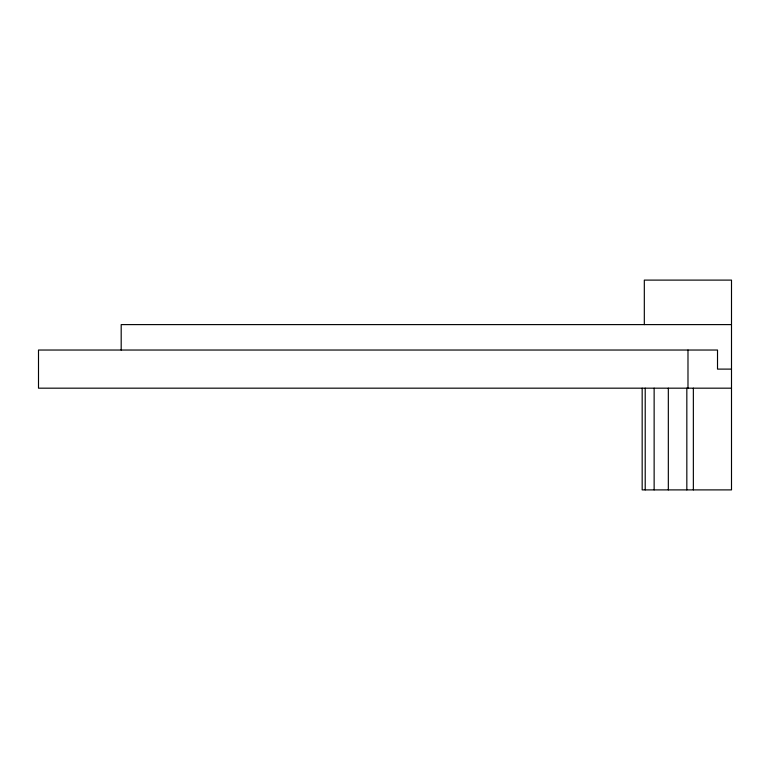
<?xml version="1.0" encoding="UTF-8"?>
<svg xmlns="http://www.w3.org/2000/svg" width="770" height="770" viewBox="0 0 770 770"><rect width="100%" height="100%" fill="white"/><g stroke="black" fill="none" stroke-linecap="round" stroke-linejoin="round"><path stroke-width="1.16" d="M731.5 324.603L121.188 324.603L121.188 350.032M731.5 369.109L717.515 369.109L717.515 350.032L38.5 350.032L38.5 388.176L731.5 388.176M693.356 388.176L693.356 489.893M687.985 350.032L687.985 388.176M686.83 388.176L686.83 489.893M668.331 388.176L668.331 489.893M654.134 388.176L654.134 489.893M645.212 388.176L645.212 489.893M644.317 324.603L644.317 280.107L731.5 280.107L731.5 489.893L642.17 489.893L642.17 388.176"/></g></svg>
